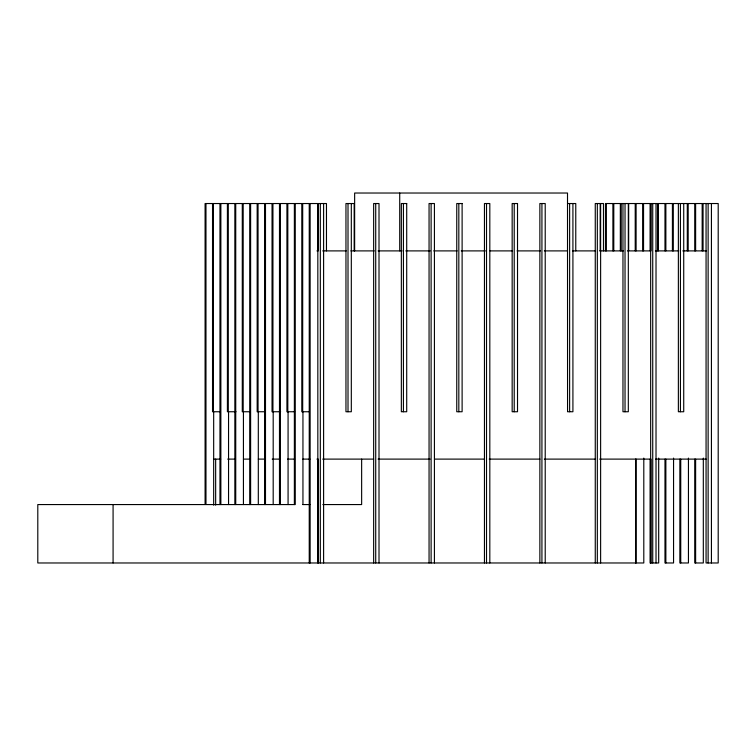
<?xml version="1.0" encoding="UTF-8"?>
<svg xmlns="http://www.w3.org/2000/svg" width="756" height="756" viewBox="0 0 756 756"><rect width="100%" height="100%" fill="white"/><g stroke="black" fill="none" stroke-linecap="round" stroke-linejoin="round"><path stroke-width="1.13" d="M567.558 203.534L575.77 203.534L575.77 250.897M316.944 250.897L318.248 250.897L318.248 203.534L326.469 203.534L326.469 250.897M322.708 250.897L346.22 250.897M350.869 250.897L374.286 250.897M378.104 250.897L402.06 250.897M405.811 250.897L430.221 250.897M433.746 250.897L457.21 250.897M461.207 250.897L485.371 250.897M490.068 250.897L512.36 250.897M517.057 250.897L540.521 250.897M544.311 250.897L567.558 250.897M572.481 250.897L595.53 250.897M599.716 250.897L623.407 250.897M627.414 250.897L650.982 250.897L650.982 203.534M655.357 250.897L678.765 250.897M682.819 250.897L706.34 250.897M220.223 411.746L212.53 411.746L212.53 203.534M235.995 411.746L227.405 411.746L227.405 203.534M249.99 411.746L242.289 411.746L242.289 203.534M264.865 411.746L257.172 411.746L257.172 203.534M280.627 411.746L272.047 411.746L272.047 203.534M294.623 411.746L286.93 411.746L286.93 203.534M309.506 411.746L301.805 411.746L301.805 203.534M213.466 459.109L220.667 459.109M227.669 459.109L235.551 459.109M243.432 459.109L250.425 459.109M258.306 459.109L265.45 459.109M272.217 459.109L280.325 459.109M287.535 459.109L294.594 459.109M302.835 459.109L309.951 459.109M316.944 459.109L318.248 459.109L318.248 562.974M322.699 459.109L373.653 459.109M378.104 459.109L430.145 459.109M434.662 459.109L484.473 459.109M489.198 459.109L539.973 459.109M544.311 459.109L595.482 459.109M599.706 459.109L650.982 459.109L650.982 562.974M655.65 459.109L706.113 459.109M302.835 504.564L309.998 504.564M322.831 504.564L361.642 504.564L361.642 459.109M711.424 203.534L711.424 562.974M708.136 203.534L708.136 562.974M706.066 203.534L706.066 562.974L718.2 562.974L718.2 203.534L605.462 203.534L605.462 250.897M703.316 458.089L703.316 562.974L694.736 562.974L694.736 459.109M703.061 203.534L703.061 250.897M702.173 203.534L702.173 250.897M695.624 203.534L695.624 250.897M695.624 459.109L695.624 562.974M694.736 203.534L694.736 250.897M688.442 458.089L688.442 562.974L679.861 562.974L679.861 459.109M688.177 203.534L688.177 250.897M687.298 203.534L687.298 250.897M683.726 203.534L683.726 411.746L678.368 411.746L678.368 203.534M680.74 459.109L680.74 562.974M680.428 203.534L680.428 411.746M673.558 458.089L673.558 562.974L664.978 562.974L664.978 459.109M673.303 203.534L673.303 250.897M672.415 203.534L672.415 250.897M665.866 203.534L665.866 250.897M665.866 459.109L665.866 562.974M664.978 203.534L664.978 250.897M658.684 458.089L658.684 562.974L650.094 562.974L650.094 459.109M658.419 203.534L658.419 250.897M657.54 203.534L657.54 250.897M656.019 203.534L656.019 562.974M652.73 203.534L652.73 562.974M650.661 203.534L650.661 562.974M650.094 203.534L650.094 250.897M643.8 458.089L643.8 562.974L37.8 562.974L37.8 504.564L295.256 504.564L295.256 203.534M643.545 203.534L643.545 250.897M642.657 203.534L642.657 250.897M636.098 203.534L636.098 250.897M636.098 459.109L636.098 562.974M635.635 459.109L635.635 562.974M635.22 203.534L635.22 250.897M628.661 203.534L628.661 250.897M628.321 203.534L628.321 411.746L622.963 411.746L622.963 203.534M625.032 203.534L625.032 411.746M621.224 203.534L621.224 250.897M620.336 203.534L620.336 250.897M613.787 203.534L613.787 250.897M612.899 203.534L612.899 250.897M606.34 203.534L606.34 250.897M603.477 250.897L603.477 203.534L595.265 203.534L595.265 562.974M600.623 203.534L600.623 562.974M600.179 203.534L600.179 250.897M597.325 203.534L597.325 562.974M572.916 203.534L572.916 411.746L567.558 411.746L567.51 193.026L354.64 193.026L354.64 250.897M569.627 203.534L569.627 411.746M545.218 562.974L545.218 203.534L539.86 203.534L539.86 562.974M541.929 203.534L541.929 562.974M514.222 203.534L514.222 411.746M489.812 562.974L489.812 203.534L484.454 203.534L484.454 562.974M486.524 203.534L486.524 562.974M458.826 203.534L458.826 411.746M434.416 562.974L434.416 203.534L429.058 203.534L429.058 562.974M431.118 203.534L431.118 562.974M403.42 203.534L403.42 411.746M399.716 193.026L399.716 250.897M379.011 562.974L379.011 203.534L373.653 203.534L373.653 562.974M375.723 203.534L375.723 562.974M354.167 250.897L354.167 203.534L345.955 203.534L345.955 411.746L351.313 411.746L351.313 203.534M348.015 203.534L348.015 411.746M323.606 203.534L323.606 562.974M320.317 203.534L320.317 562.974M317.832 562.974L317.832 203.534L205.093 203.534L205.093 504.054M310.13 203.534L310.13 562.974M309.242 203.534L309.242 562.974M302.948 412.058L302.948 504.564M302.693 203.534L302.693 411.746M294.368 203.534L294.368 504.564M288.074 412.058L288.074 504.564M287.809 203.534L287.809 411.746M280.372 203.534L280.372 504.564M279.484 203.534L279.484 504.564M273.19 412.058L273.19 504.564M272.935 203.534L272.935 411.746M265.488 203.534L265.488 504.564M264.609 203.534L264.609 504.564M258.306 412.058L258.306 504.564M258.051 203.534L258.051 411.746M250.614 203.534L250.614 504.564M249.726 203.534L249.726 504.564M243.432 412.058L243.432 504.564M243.177 203.534L243.177 411.746M235.73 203.534L235.73 504.564M234.851 203.534L234.851 504.564M228.548 412.058L228.548 504.564M228.293 203.534L228.293 411.746M220.856 203.534L220.856 504.564M219.968 203.534L219.968 504.564M215.658 459.109L215.658 505.14M213.674 412.058L213.674 505.14M213.409 203.534L213.409 411.746M205.972 203.534L205.972 504.054M113.079 504.564L113.079 562.974M406.709 203.534L401.351 203.534L401.351 411.746L406.709 411.746L406.709 203.534M462.114 203.534L456.756 203.534L456.756 411.746L462.114 411.746L462.114 203.534M517.52 203.534L512.162 203.534L512.162 411.746L517.52 411.746L517.52 203.534"/></g></svg>
